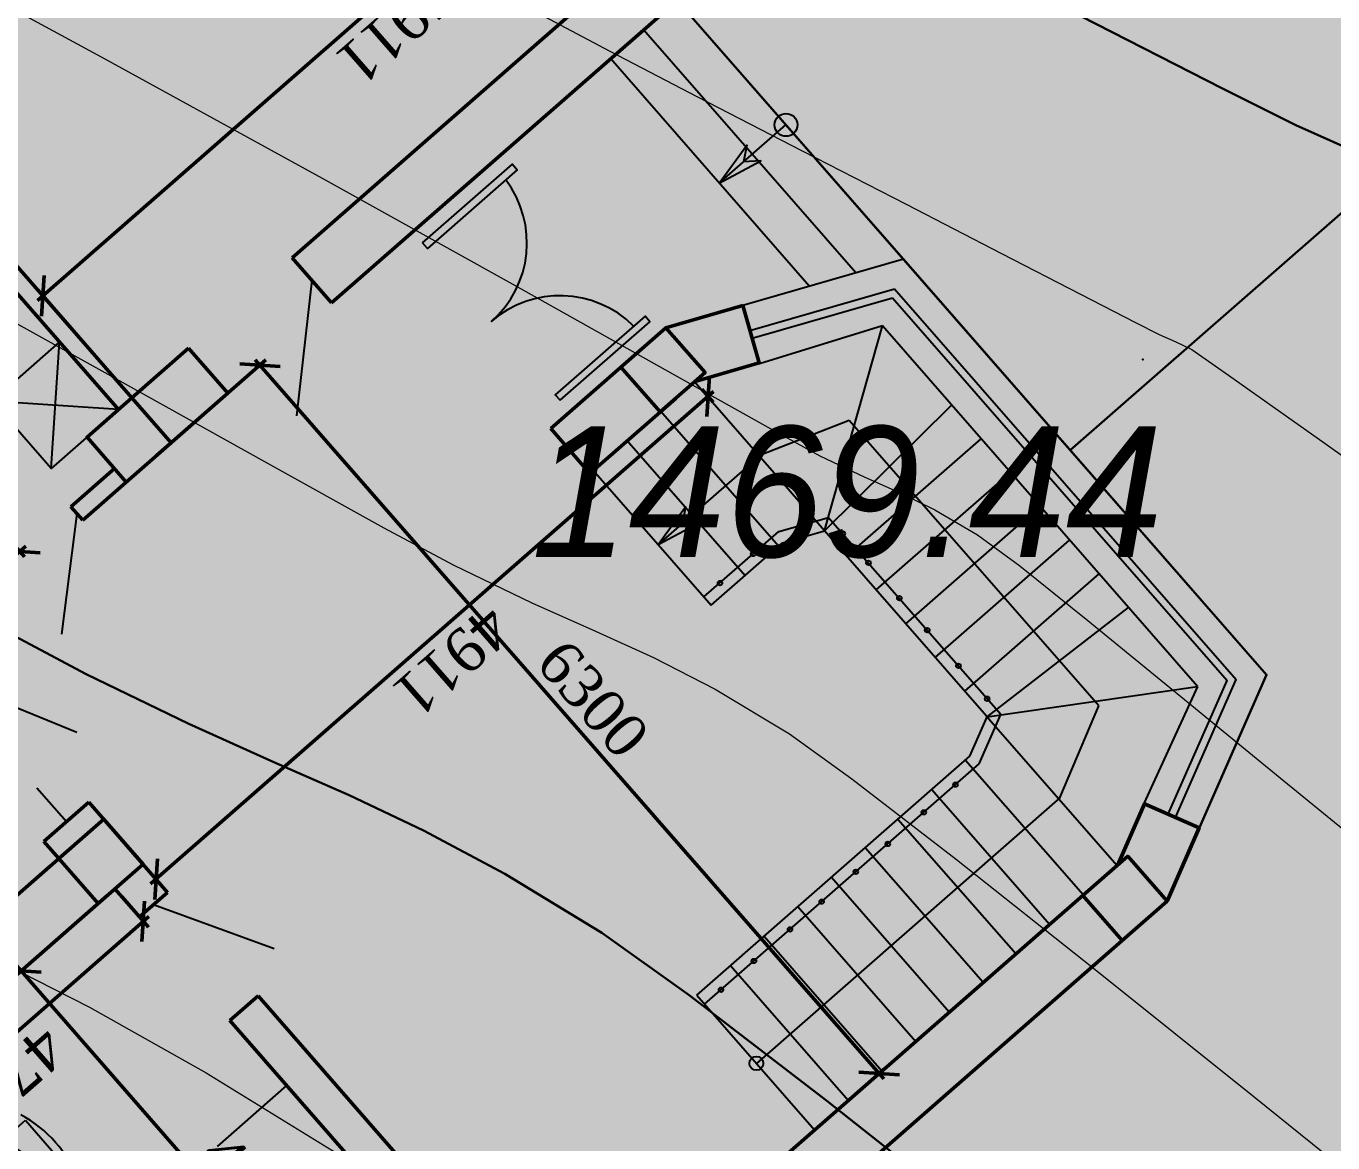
# Model space of a CAD drawing. Header units: millimetres. Extents: x 474337 to 1180020, y 4124662 to 4776603.
# Drawn here: x 828641 to 837392, y 4394846 to 4402323 of the extents above; entities that cross this region are included whole.
import ezdxf

# ---------------------------------------------------------------- set-up
doc = ezdxf.new("R2010")
doc.units = ezdxf.units.MM
doc.header["$PDMODE"] = 32
doc.header["$PDSIZE"] = 0.33
doc.layers.add('(004) Точки рельефа', color=7, linetype='Continuous')
doc.layers.add('(031) Горизонтали', color=42, linetype='Continuous')
doc.layers.add('(032) Горизонтали утолщенные', color=32, linetype='Continuous', lineweight=30)
doc.styles.add('D-431', font='')
doc.styles.add('J~stule', font='dutch.ttf')
doc.styles.get('D-431').set_extended_font_data('D431', italic=True)
doc.dimstyles.new('J~style', dxfattribs={"dimscale": 100, "dimtxt": 2.5, "dimasz": 2, "dimexe": 0.55, "dimexo": 0.725, "dimtad": 1, "dimdec": 0, "dimdsep": 46, "dimtxsty": 'J~stule', "dimblk": 'OBLIQUE', "dimcen": 2, "dimdle": 0.5, "dimadec": 0, "dimazin": 0, "dimtfac": 1, "dimtdec": 0, "dimtmove": 0, "dimatfit": 3, "dimfxl": 1, "dimarcsym": 0})

# ---------------------------------------------------------------- blocks, each defined once
blk = doc.blocks.new('_Oblique')
at = {"color": 0, "linetype": 'ByBlock', "lineweight": -2}
blk.add_line((-0.5, -0.5), (0.5, 0.5), dxfattribs=at)
blk = doc.blocks.new('*D41')
at = {"color": 0, "lineweight": -2, "transparency": 16777216}
for p, q in [((5657138.7, 899144), (5655197.6, 897862.5)), ((5657477.5, 898543.8), (5657069.6, 899161.6)), ((5655643.9, 897273.5), (5655208.6, 897933))]:
    blk.add_line(p, q, dxfattribs=at)
at = {"layer": 'Defpoints', "color": 0, "lineweight": 30, "transparency": 16777216}
for p in [(5657515.8, 898485.7), (5655237.7, 897888.9), (5655682.3, 897215.5)]:
    blk.add_point(p, dxfattribs=at)
at = {"color": 0, "lineweight": -2, "transparency": 16777216, "xscale": 192, "yscale": 192, "zscale": 192}
for p, rotation in [((5657098.7, 899117.6), 33.43257567899383), ((5655237.7, 897888.9), 213.4325756789939)]:
    blk.add_blockref('_Oblique', p, dxfattribs=dict(at, rotation=rotation))
at = {"color": 0, "transparency": 16777216, "insert": (5656054.2, 898675.9), "char_height": 288, "attachment_point": 5, "rotation": 33.43258, "style": 'J~stule'}
blk.add_mtext('2230', dxfattribs=at)
blk = doc.blocks.new('*D48')
at = {"color": 0, "lineweight": -2, "transparency": 16777216}
for p, q in [((5659209.9, 899041.5), (5659672.5, 898340.8)), ((5659683.5, 898411.4), (5654345.8, 894887.4)), ((5654222, 895162.1), (5654414.9, 894869.8))]:
    blk.add_line(p, q, dxfattribs=at)
at = {"layer": 'Defpoints', "color": 0, "lineweight": 30, "transparency": 16777216}
for p in [(5659171.6, 899099.6), (5654183.6, 895220.1), (5654385.8, 894913.9)]:
    blk.add_point(p, dxfattribs=at)
at = {"color": 0, "lineweight": -2, "transparency": 16777216, "xscale": 192, "yscale": 192, "zscale": 192}
for p, rotation in [((5659643.4, 898384.9), 33.43257567899383), ((5654385.8, 894913.9), 213.4325756789939)]:
    blk.add_blockref('_Oblique', p, dxfattribs=dict(at, rotation=rotation))
at = {"color": 0, "transparency": 16777216, "insert": (5656971.1, 896868.6), "char_height": 288, "attachment_point": 5, "rotation": 33.43258, "style": 'J~stule'}
blk.add_mtext('6300', dxfattribs=at)
blk = doc.blocks.new('*D35')
at = {"color": 0, "lineweight": -2, "transparency": 16777216}
for p, q in [((5482943.5, 856872.2), (5483170.5, 857022)), ((5485769.9, 852988.8), (5483100, 857033)), ((5485560.5, 852908.1), (5485787.5, 853058))]:
    blk.add_line(p, q, dxfattribs=at)
at = {"layer": 'Defpoints', "color": 0, "lineweight": 50, "transparency": 16777216}
for p in [(5483126.4, 856992.9), (5482885.4, 856833.8), (5485502.4, 852869.8)]:
    blk.add_point(p, dxfattribs=at)
at = {"color": 0, "lineweight": -2, "transparency": 16777216, "xscale": 192, "yscale": 192, "zscale": 192}
for p, rotation in [((5483126.4, 856992.9), 123.4325756607611), ((5485743.5, 853028.9), 303.4325756607611)]:
    blk.add_blockref('_Oblique', p, dxfattribs=dict(at, rotation=rotation))
at = {"color": 0, "transparency": 16777216, "insert": (5484069.2, 855946.1), "char_height": 288, "attachment_point": 5, "rotation": 303.43258, "style": 'J~stule'}
blk.add_mtext('4750', dxfattribs=at)
blk = doc.blocks.new('*D42')
at = {"color": 0, "lineweight": -2, "transparency": 16777216}
for p, q in [((5663049.6, 901756.2), (5663500.3, 901073.4)), ((5659842.7, 898722), (5663511.3, 901144)), ((5659461.1, 899387), (5659911.8, 898704.3))]:
    blk.add_line(p, q, dxfattribs=at)
at = {"layer": 'Defpoints', "color": 0, "lineweight": 30, "transparency": 16777216}
for p in [(5663011.3, 901814.2), (5663471.2, 901117.5), (5659422.8, 899445.1)]:
    blk.add_point(p, dxfattribs=at)
at = {"color": 0, "lineweight": -2, "transparency": 16777216, "xscale": 192, "yscale": 192, "zscale": 192}
for p, rotation in [((5663471.2, 901117.5), 33.43257567899386), ((5659882.7, 898748.4), 213.4325756789939)]:
    blk.add_blockref('_Oblique', p, dxfattribs=dict(at, rotation=rotation))
at = {"color": 0, "transparency": 16777216, "insert": (5661563, 900105.6), "char_height": 288, "attachment_point": 5, "rotation": 33.43258, "style": 'J~stule'}
blk.add_mtext('4300', dxfattribs=at)
blk = doc.blocks.new('Stol_6stula_1')
for p, q in [((-633.8, 311.9), (-633.8, 808.1)), ((-633.8, 808.1), (-82.6, 808.1)), ((-82.6, 808.1), (-82.6, 311.9)), ((90.3, 311.9), (90.3, 808.1)), ((90.3, 808.1), (641.6, 808.1)), ((641.6, 808.1), (641.6, 311.9)), ((-833.8, 558.1), (856.6, 558.1)), ((-1546.7, 271.3), (-1050.6, 271.3)), ((-1546.7, -279.9), (-1546.7, 271.3)), ((-995.4, 216.2), (-995.4, -224.8)), ((-137.7, 256.8), (-578.7, 256.8)), ((586.4, 256.8), (145.4, 256.8)), ((1018.2, 216.2), (1018.2, -224.8)), ((1569.5, 271.3), (1073.3, 271.3)), ((1569.5, -279.9), (1569.5, 271.3)), ((-1050.6, -279.9), (-1546.7, -279.9)), ((-137.7, -274.8), (-578.7, -274.8)), ((586.4, -274.8), (145.4, -274.8)), ((1073.3, -279.9), (1569.5, -279.9)), ((-633.8, -329.9), (-633.8, -826)), ((-82.6, -826), (-82.6, -329.9)), ((90.3, -329.9), (90.3, -826)), ((641.6, -826), (641.6, -329.9)), ((856.6, -544.4), (-833.8, -544.4)), ((-633.8, -826), (-82.6, -826)), ((90.3, -826), (641.6, -826))]:
    blk.add_line(p, q)
at = {"ltscale": 4000}
for centre, radius, start, end in [((-361.9, -42.6), 910.5, 69.09739, 110.90261), ((362.3, -42.6), 910.5, 69.09739, 110.90261), ((-833.8, 6.8), 551.2, 90, 270), ((856.6, 6.8), 551.2, 270, 90), ((-696.1, -8), 910.5, 159.09739, 200.90261), ((718.8, -8), 910.5, 339.09739, 20.90261), ((-361.9, 24.6), 910.5, 249.09739, 290.90261), ((362.3, 24.6), 910.5, 249.09739, 290.90261)]:
    blk.add_arc(centre, radius, start, end, dxfattribs=at)
for centre, start, end in [((-578.7, 311.9), 180, 270), ((-137.7, 311.9), 270, 0), ((145.4, 311.9), 180, 270), ((586.4, 311.9), 270, 0), ((-1050.6, 216.2), 360, 90), ((1073.3, 216.2), 90, 180), ((-1050.6, -224.8), 270, 360), ((-578.7, -329.9), 90, 180), ((-137.7, -329.9), 0, 90), ((145.4, -329.9), 90, 180), ((586.4, -329.9), 0, 90), ((1073.3, -224.8), 180, 270)]:
    blk.add_arc(centre, 55.1, start, end)
blk = doc.blocks.new('*D37')
at = {"color": 0, "lineweight": -2, "transparency": 16777216}
for p, q in [((5484839.4, 861765.9), (5479501.7, 858241.9)), ((5484944.9, 861518.8), (5484770.2, 861783.5)), ((5480048.5, 857500.8), (5479512.7, 858312.5))]:
    blk.add_line(p, q, dxfattribs=at)
at = {"layer": 'Defpoints', "color": 0, "lineweight": 50, "transparency": 16777216}
for p in [(5484983.3, 861460.7), (5479541.7, 858268.4), (5480086.9, 857442.7)]:
    blk.add_point(p, dxfattribs=at)
at = {"color": 0, "lineweight": -2, "transparency": 16777216, "xscale": 192, "yscale": 192, "zscale": 192}
for p, rotation in [((5484799.3, 861739.4), 33.43257567924379), ((5479541.7, 858268.4), 213.4325756792438)]:
    blk.add_blockref('_Oblique', p, dxfattribs=dict(at, rotation=rotation))
at = {"color": 0, "transparency": 16777216, "insert": (5482056.5, 860176.6), "char_height": 288, "attachment_point": 5, "rotation": 33.43258, "style": 'J~stule'}
blk.add_mtext('6300', dxfattribs=at)
blk = doc.blocks.new('*D44')
at = {"color": 0, "lineweight": -2, "transparency": 16777216}
for p, q in [((5652865.5, 904895.1), (5652123.6, 904405.2)), ((5652141.2, 904474.4), (5655450.7, 899461.4)), ((5655890.8, 899809.5), (5655380.2, 899472.4))]:
    blk.add_line(p, q, dxfattribs=at)
at = {"layer": 'Defpoints', "color": 0, "lineweight": 30, "transparency": 16777216}
for p in [(5652923.6, 904933.4), (5655948.9, 899847.8), (5655424.3, 899501.5)]:
    blk.add_point(p, dxfattribs=at)
at = {"color": 0, "lineweight": -2, "transparency": 16777216, "xscale": 192, "yscale": 192, "zscale": 192}
for p, rotation in [((5652167.6, 904434.3), 123.4325756604909), ((5655424.3, 899501.5), 303.4325756604909)]:
    blk.add_blockref('_Oblique', p, dxfattribs=dict(at, rotation=rotation))
at = {"color": 0, "transparency": 16777216, "insert": (5653971.2, 902083.6), "char_height": 288, "attachment_point": 5, "rotation": 303.43258, "style": 'J~stule'}
blk.add_mtext('5911', dxfattribs=at)
blk = doc.blocks.new('*D45')
at = {"color": 0, "lineweight": -2, "transparency": 16777216}
for p, q in [((5656637.4, 903790.5), (5656733.9, 903854.2)), ((5656663.4, 903865.2), (5659422, 899686.7)), ((5659343.6, 899692.4), (5659439.7, 899755.9))]:
    blk.add_line(p, q, dxfattribs=at)
at = {"layer": 'Defpoints', "color": 0, "lineweight": 30, "transparency": 16777216}
for p in [(5656579.3, 903752.1), (5659395.6, 899726.8), (5659285.5, 899654.1)]:
    blk.add_point(p, dxfattribs=at)
at = {"color": 0, "lineweight": -2, "transparency": 16777216, "xscale": 192, "yscale": 192, "zscale": 192}
for p, rotation in [((5656689.9, 903825.1), 123.4325756604909), ((5659395.6, 899726.8), 303.4325756604909)]:
    blk.add_blockref('_Oblique', p, dxfattribs=dict(at, rotation=rotation))
at = {"color": 0, "transparency": 16777216, "insert": (5658216.2, 901890.5), "char_height": 288, "attachment_point": 5, "rotation": 303.43258, "style": 'J~stule'}
blk.add_mtext('4911', dxfattribs=at)
blk = doc.blocks.new('io87po8otjtrio')
h = blk.add_hatch(color=256)
h.dxf.hatch_style = 1
h.paths.add_polyline_path([(5660339.1, 905861.8), (5660672.9, 906082.2), (5660452.5, 906416), (5660118.7, 906195.6)])
h = blk.add_hatch(color=256)
h.dxf.hatch_style = 1
h.paths.add_polyline_path([(5656416.8, 903272.3), (5656750.6, 903492.7), (5656530.2, 903826.5), (5656196.4, 903606.1)])
h = blk.add_hatch(color=256)
h.dxf.hatch_style = 1
h.paths.add_polyline_path([(5656400.6, 899666.7), (5656734.4, 899887.1), (5656514, 900220.9), (5656180.2, 900000.5)])
h = blk.add_hatch(color=256)
h.dxf.hatch_style = 1
h.paths.add_polyline_path([(5659171.6, 899099.6), (5659505.4, 899320), (5659285, 899653.8), (5658951.2, 899433.4)])
at = {"color": 7}
for p, q in [((5659039.7, 907280.2), (5655956.7, 905244.9)), ((5659039.7, 907280.2), (5659995.4, 906695.6)), ((5656144.4, 905159.1), (5659044.9, 907073.9)), ((5659905, 906547.8), (5659044.9, 907073.9)), ((5656201.6, 905136.9), (5659042.8, 907012.6)), ((5659877.1, 906502.2), (5659042.8, 907012.6)), ((5659057, 906812.3), (5656380.2, 905045.1)), ((5659057, 906812.3), (5659783.9, 906349.9)), ((5659067.1, 905387.9), (5659057, 906812.3)), ((5659067.1, 905387.9), (5658469.7, 906424.6)), ((5658877.3, 905262.6), (5658219.3, 906259.3)), ((5659096, 906138.1), (5656977.5, 904739.5)), ((5658627, 905097.3), (5657969, 906094)), ((5659062.7, 905385), (5660168.5, 906115.3)), ((5659670.7, 905797.6), (5659096, 906138.1)), ((5658376.6, 904932.1), (5657718.6, 905928.7)), ((5659334.7, 905205.1), (5660333.8, 905864.9)), ((5658126.2, 904766.8), (5657468.2, 905763.4)), ((5659670.7, 905797.6), (5661158.6, 903544.6)), ((5657875.9, 904601.5), (5657217.9, 905598.2)), ((5659500, 904954.8), (5660499.1, 905614.6)), ((5659064, 905481.7), (5657601.2, 904513.9)), ((5659371.8, 905293.4), (5659064, 905481.7)), ((5657686, 904476.1), (5656967.5, 905432.9)), ((5659062.7, 905385), (5657686, 904476.1)), ((5659313.6, 905237.1), (5659067.1, 905387.9)), ((5659665.3, 904704.4), (5660664.5, 905364.3)), ((5655956.7, 905244.9), (5654034.9, 903976.1)), ((5655956.7, 905244.9), (5656118.8, 904136.3)), ((5660651.9, 903210), (5659313.6, 905237.1)), ((5660718.6, 903254.1), (5659371.8, 905293.4)), ((5656290.3, 904161.4), (5656144.4, 905159.1)), ((5656343.2, 904169.1), (5656201.6, 905136.9)), ((5656380.2, 905045.1), (5656519.8, 904195)), ((5657686, 904476.1), (5656380.2, 905045.1)), ((5659825.4, 904461.8), (5660824.7, 905121.7)), ((5656004.7, 904917), (5654200.2, 903725.7)), ((5659990.7, 904211.4), (5660990, 904871.4)), ((5656977.5, 904739.5), (5657127.9, 904118.9)), ((5660156, 903961.1), (5661155.3, 904621)), ((5656051.5, 904596.9), (5654361.6, 903481.2)), ((5655285.9, 904091.4), (5654959.2, 904586.3)), ((5657651.3, 904172.1), (5657601.3, 904514)), ((5657686, 904476.1), (5656580, 903746.2)), ((5657728.3, 904187.8), (5657686.2, 904476.2)), ((5660321.3, 903710.7), (5661320.6, 904370.7)), ((5658017.4, 903616.5), (5657651.3, 904172.1)), ((5658078.9, 903657.1), (5657728.3, 904187.8)), ((5657748.4, 904157.7), (5656745.2, 903495.8)), ((5657127.9, 904118.9), (5657628.7, 903360)), ((5660486.6, 903460.3), (5661486, 904120.3)), ((5657915.1, 903908.5), (5656910.5, 903245.4)), ((5660651.9, 903210), (5661651.3, 903870)), ((5656584.9, 903744.7), (5656915.4, 903243.9)), ((5658079.9, 903657.8), (5657078.1, 902996.6))]:
    blk.add_line(p, q, dxfattribs=at)
at = {"color": 7, "lineweight": 50}
for p, q in [((5659995.4, 906695.6), (5659786.7, 906354.4)), ((5660452.5, 906416), (5659995.4, 906695.6)), ((5660167.8, 906121.2), (5659786.7, 906354.4)), ((5660452.5, 906416), (5664309.3, 900574)), ((5660167.8, 906121.2), (5662873.5, 902022.9)), ((5653208.3, 905228.1), (5655729.5, 901409.3)), ((5653019, 904788.9), (5655395.7, 901188.9)), ((5656118.8, 904136.3), (5656514.6, 904194.2)), ((5656579.3, 903752.1), (5656514.6, 904194.2)), ((5656196.4, 903606.1), (5656118.8, 904136.3)), ((5656196.4, 903606.1), (5656760.5, 902751.6)), ((5656674.8, 903608.6), (5657094.9, 902971.1)), ((5657094.9, 902971.1), (5656760.5, 902751.6)), ((5660261.5, 900298.5), (5662873.5, 902022.9)), ((5660399.3, 900089.8), (5663011.3, 901814.2)), ((5655729.5, 901409.3), (5655395.7, 901188.9)), ((5656236.4, 900641.5), (5655902.5, 900421.1)), ((5656236.4, 900641.5), (5656948.3, 899563.1)), ((5655902.5, 900421.1), (5656180.2, 900000.5)), ((5660399.3, 900089.8), (5660261.5, 900298.5)), ((5654244.3, 898722.5), (5656180.2, 900000.5)), ((5654619, 898826), (5656246.3, 899900.4)), ((5656634.3, 899821), (5656848.2, 899497)), ((5658824.7, 899349.9), (5659493.8, 899791.6)), ((5659631.5, 899582.9), (5659493.8, 899791.6)), ((5659285, 899653.8), (5662039.8, 895481.1)), ((5656948.3, 899563.1), (5656848.2, 899497)), ((5659422.8, 899445.1), (5659631.5, 899582.9)), ((5658951.2, 899433.4), (5662642.6, 893842)), ((5659045.1, 899016.1), (5658824.7, 899349.9)), ((5659045.1, 899016.1), (5659171.6, 899099.6))]:
    blk.add_line(p, q, dxfattribs=at)
for p, q in [((5655562.6, 901299.1), (5656448.7, 901076.4)), ((5659562.6, 899687.3), (5659961.4, 900448.7)), ((5661224.2, 899892.8), (5660883.2, 900409.3)), ((5656898.3, 899530), (5657684.6, 899319.9)), ((5657850, 898466.8), (5658350.1, 899332.7)), ((5658934.9, 899183), (5658684.6, 899017.7))]:
    blk.add_line(p, q)
for points in [[(5660672.9, 906082.2), (5660339.1, 905861.8), (5660118.7, 906195.6), (5660452.5, 906416)], [(5656750.6, 903492.7), (5656416.8, 903272.3), (5656196.4, 903606.1), (5656530.2, 903826.5)], [(5656734.4, 899887.1), (5656400.6, 899666.7), (5656180.2, 900000.5), (5656514, 900220.9)], [(5659505.4, 899320), (5659171.6, 899099.6), (5658951.2, 899433.4), (5659285, 899653.8)]]:
    blk.add_lwpolyline(points, close=True, dxfattribs=at)
for points in [[(5655285.9, 904091.4), (5655175, 904386.4), (5655166.6, 904272.1)], [(5655285.9, 904091.4), (5655058.2, 904309.3), (5655166.6, 904272.1)], [(5657628.9, 903359.9), (5657518.6, 903653.8), (5657510.2, 903539.6)], [(5657628.9, 903359.9), (5657401.9, 903576.7), (5657510.2, 903539.6)], [(5656576.9, 899399.7), (5656076.2, 899069.1), (5655745.6, 899569.8), (5656246.3, 899900.4), (5656576.9, 899399.7), (5655745.6, 899569.8), (5656246.3, 899900.4), (5656076.2, 899069.1)]]:
    blk.add_lwpolyline(points)
for points in [[(5656583.1, 902838.9), (5656142.3, 903506.5), (5656100.6, 903479), (5656541.3, 902811.4)], [(5655414.7, 902067.6), (5654973.9, 902735.2), (5655015.7, 902762.7), (5655456.4, 902095.1)]]:
    blk.add_lwpolyline(points, close=True)
at = {"color": 7}
for centre, radius in [((5658947.8, 905404.8), 15.3), ((5658703, 905243.4), 15.3), ((5659488.9, 905117.3), 15.3), ((5658438.3, 905068.7), 15.3), ((5658201.4, 904912.3), 15.3), ((5659644.2, 904882.2), 15.3), ((5657938.6, 904738.8), 15.3), ((5654959.2, 904586.3), 76.6), ((5657722.1, 904595.8), 15.3), ((5659821.1, 904614.3), 15.3), ((5659977.3, 904377.6), 15.3), ((5660145.1, 904123.7), 15.3), ((5657776.8, 903982.5), 15.3), ((5660300.4, 903888.6), 15.3), ((5657939.6, 903735.8), 15.3), ((5660477.2, 903620.7), 15.3), ((5661158.6, 903544.6), 46.3), ((5660638.6, 903376.3), 15.3)]:
    blk.add_circle(centre, radius, dxfattribs=at)
for centre, start, end in [((5656583.1, 902838.9), 127.52862, 213.43258), ((5655414.7, 902067.6), 33.43258, 119.33653)]:
    blk.add_arc(centre, 700, start, end)
at = {"xscale": 0.8999999999650754, "yscale": 0.8999999999650754, "zscale": 0.8999999999650754, "rotation": 303.4325756678505}
blk.add_blockref('Stol_6stula_1', (5661854.4, 897620), dxfattribs=at)
at = {"color": 7}
for base, p1, p2, picture, middle in [((5655424.3, 899501.5), (5652923.6, 904933.4), (5655948.9, 899847.8), '*D44', (5653971.2, 902083.6)), ((5659395.6, 899726.8), (5656579.3, 903752.1), (5659285.5, 899654.1), '*D45', (5658216.2, 901890.5))]:
    dim = blk.add_linear_dim(base=base, p1=p1, p2=p2, angle=303.43258, dimstyle='J~style', override={"dimscale": 96, "dimtxt": 3}, dxfattribs=at)
    dim.commit()
    dim.dimension.update_dxf_attribs({"geometry": picture, "text_midpoint": middle})
dim = blk.add_linear_dim(base=(5656079.1, 900879.7), p1=(5661520.7, 904072.1), p2=(5656624.2, 900054), angle=213.43258, dimstyle='J~style', override={"dimscale": 96, "dimtxt": 3}, dxfattribs=at)
dim.commit()
dim.dimension.update_dxf_attribs({"geometry": '*D37', "text_midpoint": (5658593.9, 902787.9), "insert": (176537.4, 42611.3)})
for base, p1, p2, picture, middle in [((5663471.2, 901117.5), (5659422.8, 899445.1), (5663011.3, 901814.2), '*D42', (5661677, 899933)), ((5655237.7, 897888.9), (5657515.8, 898485.7), (5655682.3, 897215.5), '*D41', (5656168.2, 898503.3)), ((5654385.8, 894913.9), (5659171.6, 899099.6), (5654183.6, 895220.1), '*D48', (5657085.1, 896695.9))]:
    dim = blk.add_linear_dim(base=base, p1=p1, p2=p2, angle=213.43258, dimstyle='J~style', override={"dimscale": 96, "dimtxt": 3})
    dim.commit()
    dim.dimension.update_dxf_attribs({"geometry": picture, "text_midpoint": middle, "dimtype": 160})
dim = blk.add_linear_dim(base=(5659663.8, 899604.3), p1=(5662039.8, 895481.1), p2=(5659422.8, 899445.1), angle=303.43258, dimstyle='J~style', override={"dimscale": 96, "dimtxt": 3})
dim.commit()
dim.dimension.update_dxf_attribs({"geometry": '*D35', "text_midpoint": (5660431.3, 898441.7), "dimtype": 128, "insert": (176537.4, 42611.3)})

msp = doc.modelspace()

# ---------------------------------------------------------------- hatches: boundary and pattern name
at = {"lineweight": 30}
h = msp.add_hatch(color=74, dxfattribs=at)
h.dxf.hatch_style = 1
h.paths.add_polyline_path([(848139.7, 4387459.1), (849731.4, 4387917), (852162.9, 4385135.8), (851496.6, 4383619.6), (855637, 4387239.5), (840903.6, 4404091.3), (835633.7, 4399483.9), (836948.2, 4397980.4), (836281.8, 4396464.2), (828753.4, 4389882.1), (830102.7, 4388338.8), (828597, 4387022.4), (828267.9, 4387398.8), (825708.3, 4385160.9), (821331.2, 4390167.3), (822836.9, 4391483.7), (818426.9, 4396527.7), (830773.5, 4407322.3), (832365.1, 4407780.2), (834796.7, 4404999), (834130.4, 4403482.8), (838270.8, 4407102.7), (831497.2, 4414850.2, 0.259332), (828712, 4415713.3), (814009, 4411562.8, -0.170668), (808685.4, 4398894.1), (812315.5, 4386034.9), (821754, 4352599.1), (879217.2, 4352809.4, 0.616153), (881499.5, 4357658.4), (858269.8, 4384228.1), (852999.9, 4379620.7), (854314.4, 4378117.2), (853648, 4376601), (846119.6, 4370018.9), (847468.9, 4368475.6), (845963.2, 4367159.2), (845634.1, 4367535.6), (843074.5, 4365297.7), (838697.4, 4370304.1), (840203.1, 4371620.5), (835793.1, 4376664.5)])
h.paths.add_polyline_path([(828900.5, 4381509.6), (826628.9, 4384106.3), (829942.2, 4387003.1), (832213.1, 4384405.8)], flags=16)
h.paths.add_polyline_path([(835195.8, 4387544.8, -0.090131), (833886.8, 4388516.2, -0.834301), (833005.7, 4390275.5), (838110.5, 4394742.2), (840414.2, 4392107.3)], flags=16)
h.paths.add_polyline_path([(847308.5, 4367139.9), (849579.3, 4364542.6), (846266.7, 4361646.4), (843995.1, 4364243.1)], flags=16)
h.paths.add_polyline_path([(850371.9, 4370412.3), (855476.7, 4374879), (857780.4, 4372244.1), (852562, 4367681.7, -0.090131), (851253.1, 4368653, -0.834301)], flags=16)
h = msp.add_hatch(color=21, dxfattribs=at)
h.dxf.hatch_style = 1
h.paths.add_polyline_path([(818426.9, 4396527.7), (822836.9, 4391483.7), (821331.2, 4390167.3), (825708.3, 4385160.9), (828267.9, 4387398.8), (828597, 4387022.4), (830102.7, 4388338.8), (828753.4, 4389882.1), (836281.8, 4396464.2), (836948.2, 4397980.4), (833000.9, 4402495.3), (834130.4, 4403482.8), (834796.7, 4404999), (832365.1, 4407780.2), (830773.5, 4407322.3)])
at = {"lineweight": 30, "true_color": 0xababab}
h = msp.add_hatch(color=253, dxfattribs=at)
h.dxf.hatch_style = 1
h.paths.add_polyline_path([(840903.6, 4404091.3), (838270.8, 4407102.7), (833000.9, 4402495.3), (835633.7, 4399483.9)])

# ---------------------------------------------------------------- linework, layer by layer
at = {"layer": '(004) Точки рельефа', "linetype": 'ByBlock', "lineweight": -2}
msp.add_point((836119.7, 4400090.1, 1467930.9), dxfattribs=at)
at = {"layer": '(031) Горизонтали', "color": 42, "linetype": 'Continuous', "lineweight": 0}
for points, elevation in [([(827327, 4404923.3), (828899.4, 4404093.6), (830349.2, 4403324.8), (831594, 4402663.4), (832551.2, 4402155.8), (833138.3, 4401848.3), (833839.3, 4401488.3), (834534.4, 4401130.4), (835172.4, 4400801.4), (835701.7, 4400528.2), (836071, 4400337.9), (836228.8, 4400257.3), (836340, 4400209.9), (836448.8, 4400158.7), (836694.2, 4399986.6), (837340.9, 4399528.4), (838309.5, 4398838.9), (839520.7, 4397973.3), (840894.8, 4396986.6), (842352.5, 4395933.8), (843814.4, 4394869.9)], 1467990.5), ([(827596.7, 4402956.9), (829168.6, 4402104.1), (830623.4, 4401303.8), (831895.3, 4400596.9), (832918.5, 4400024.4), (833627.4, 4399627.2), (833956.3, 4399446.2), (834256.9, 4399303.2), (834494.9, 4399198.2), (834727.5, 4399084.9), (835011.8, 4398916.8), (835295.6, 4398708.2), (835751.4, 4398343.7), (836350.4, 4397853.7), (837063.7, 4397268.7), (837862.5, 4396618.9), (838717.9, 4395934.9), (839601.1, 4395247), (840363, 4394675.3), (841239.4, 4394035.2), (842187.2, 4393353.2), (843163.1, 4392655.4), (844124, 4391968.4)], 1467490.5), ([(827895.6, 4400708.5), (829169, 4400003.1), (830238.4, 4399407.6), (831037.5, 4398964.3), (831500.2, 4398715.2), (832028.2, 4398461.2), (832455.1, 4398271.9), (832843.4, 4398096.5), (833255.5, 4397884.3), (833754, 4397584.7), (834171.5, 4397283.7), (834870.9, 4396743.3), (835789.9, 4396015.8), (836866, 4395153.7), (838036.7, 4394209.4), (839239.7, 4393235.1), (840412.5, 4392283.3), (841492.7, 4391406.3), (842417.9, 4390656.7), (843125.6, 4390086.6)], 1466990.5), ([(828357, 4396114.8), (829065.6, 4395754.4), (829847.7, 4395314.7), (830747.2, 4394760.4), (831627.9, 4394149.8), (832647.9, 4393374.1), (833761, 4392484.3), (834928.1, 4391524.1), (836104.8, 4390540.6), (837244.7, 4389582)], 1465990.5)]:
    msp.add_lwpolyline(points, dxfattribs=dict(at, elevation=elevation))
at = {"layer": '(032) Горизонтали утолщенные', "color": 32, "linetype": 'Continuous', "lineweight": 30}
for points, elevation in [([(827271.8, 4406731.5), (829132.5, 4405771.5), (830999.9, 4404808.9), (832779.8, 4403892.3), (834378.2, 4403070.4), (835701.1, 4402391.9), (836654.3, 4401905.5), (837144, 4401659.9), (837623.7, 4401444.5), (838013.8, 4401290.5), (838370.6, 4401151.5), (838750.7, 4400981.3), (839210.5, 4400733.7), (839581.4, 4400499.2), (840193.1, 4400089.4), (841001.8, 4399533.7), (841963.3, 4398861.4), (843033.7, 4398101.8), (844168.8, 4397284.3)], 1468490.5), ([(828429.3, 4398310.5), (829044.1, 4397984.2), (829731.4, 4397651), (830300, 4397395.6), (830805.4, 4397173), (831303, 4396938.3), (831848.1, 4396646.5), (832496.2, 4396252.6), (833082.1, 4395834.4), (834002.7, 4395127.1), (835177.5, 4394199), (836525.7, 4393118.3), (837966.8, 4391953.3), (839420.1, 4390772.2), (840805, 4389643.4)], 1466490.5)]:
    msp.add_lwpolyline(points, dxfattribs=dict(at, elevation=elevation))
at = {"lineweight": 30}
msp.add_line((840903.6, 4404091.3, 1503990.5), (835633.7, 4399483.9, 1503990.5), dxfattribs=at)
at = {"lineweight": 30, "elevation": 1503990.5}
msp.add_lwpolyline([(830773.5, 4407322.3), (832365.1, 4407780.2), (834796.7, 4404999), (834130.4, 4403482.8), (833000.9, 4402495.3), (836948.2, 4397980.4), (836281.8, 4396464.2), (828753.4, 4389882.1), (830102.7, 4388338.8), (828597, 4387022.4), (828267.9, 4387398.8), (825708.3, 4385160.9), (821331.2, 4390167.3), (822836.9, 4391483.7), (818426.9, 4396527.7)], close=True, dxfattribs=at)

# ---------------------------------------------------------------- block references
at = {"lineweight": 50, "rotation": 277.7303370136379}
msp.add_blockref('io87po8otjtrio', (-823289.2, 9883552.4, 1503990.5), dxfattribs=at)

# ---------------------------------------------------------------- texts
at = {"layer": '(004) Точки рельефа', "linetype": 'ByBlock', "insert": (832024.1, 4399200.1, 1467930.9), "char_height": 875, "attachment_point": 4, "rotation": 0, "style": 'D-431'}
msp.add_mtext('1469.44', dxfattribs=at)

doc.saveas('drawing.dxf')
